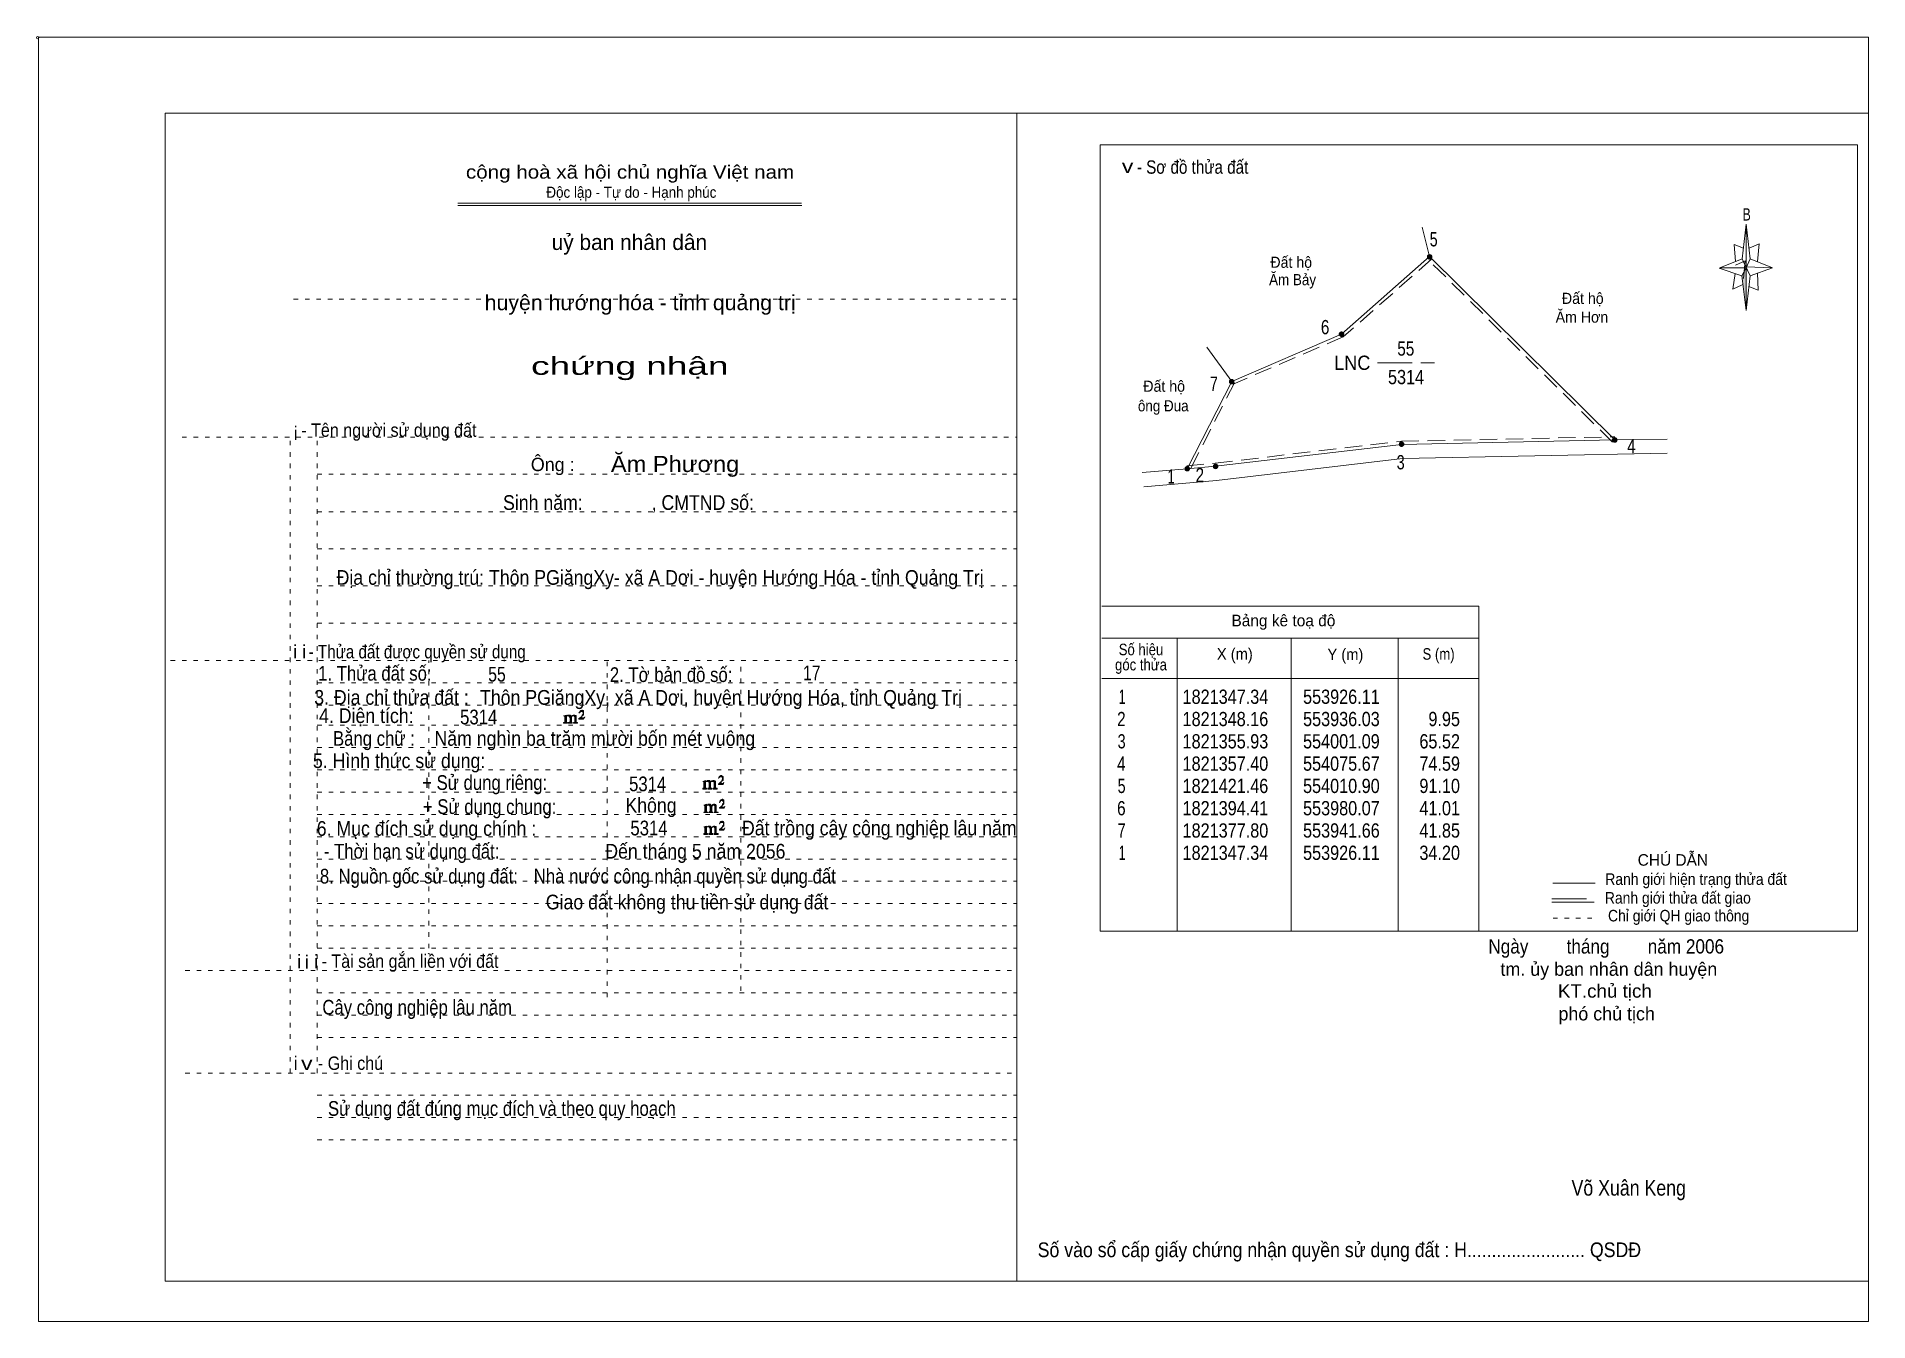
# Model space of a CAD drawing. Header units: centimetres. Extents: x -1.6 to 39.5, y -3.3 to 25.5.
import ezdxf
from ezdxf.enums import TextEntityAlignment as Align

# ---------------------------------------------------------------- set-up
doc = ezdxf.new("R2010")
doc.units = ezdxf.units.CM
doc.header["$LTSCALE"] = 0.13
for name, pattern in [('DOTTED', [1.5, 0.3, -1.2]), ('LONG_DASHED', [7.5, 6, -1.5]), ('MEDIUM_DASHED', [4.5, 3, -1.5])]:
    doc.linetypes.add(name, pattern=pattern)
for name, color, linetype, lineweight in [('1', 7, 'DOTTED', 13), ('10', 7, 'Continuous', 13), ('32', 7, 'LONG_DASHED', 13), ('33', 7, 'LONG_DASHED', 13), ('4', 7, 'Continuous', 13), ('5', 7, 'Continuous', 13), ('50', 7, 'Continuous', 13)]:
    doc.layers.add(name, color=color, linetype=linetype, lineweight=lineweight)
doc.layers.add('30', color=7, linetype='Continuous')

msp = doc.modelspace()

# ---------------------------------------------------------------- hatches: boundary and pattern name
at = {"layer": '32'}
for points in [[(29.719, 20.555, 1), (29.619, 20.555, 1)], [(27.743, 18.821, 1), (27.643, 18.821, 1)], [(25.28, 17.756, 1), (25.18, 17.756, 1)], [(33.872, 16.448, 1), (33.772, 16.448, 1)], [(29.09, 16.354, 1), (28.99, 16.354, 1)], [(24.283, 15.803, 1), (24.183, 15.803, 1)], [(24.919, 15.855, 1), (24.819, 15.855, 1)]]:
    msp.add_hatch(color=256, dxfattribs=at).paths.add_polyline_path(points)
at = {"layer": '5'}
msp.add_hatch(color=256, dxfattribs=at).paths.add_polyline_path([(36.77, 20.31), (36.77, 19.35), (36.67, 20.13)])
at = {"layer": '50'}
for points in [[(10.27, 10.13), (10.27, 10.12), (10.27, 10.11), (10.25, 10.11), (10.24, 10.11), (10.24, 10.1), (10.33, 10.1), (10.33, 10.11), (10.32, 10.11), (10.31, 10.11), (10.31, 10.12), (10.31, 10.13), (10.31, 10.24), (10.31, 10.25), (10.32, 10.26), (10.34, 10.26), (10.35, 10.26), (10.36, 10.26), (10.37, 10.25), (10.39, 10.22), (10.39, 10.13), (10.37, 10.12), (10.37, 10.11), (10.36, 10.11), (10.35, 10.11), (10.35, 10.1), (10.44, 10.1), (10.44, 10.11), (10.43, 10.11), (10.42, 10.11), (10.42, 10.12), (10.42, 10.13), (10.42, 10.24), (10.44, 10.26), (10.45, 10.26), (10.46, 10.26), (10.49, 10.26), (10.49, 10.25), (10.5, 10.24), (10.5, 10.22), (10.5, 10.13), (10.5, 10.12), (10.49, 10.11), (10.49, 10.11), (10.47, 10.11), (10.47, 10.1), (10.56, 10.1), (10.56, 10.11), (10.55, 10.11), (10.54, 10.11), (10.53, 10.12), (10.53, 10.13), (10.53, 10.2), (10.53, 10.25), (10.53, 10.26), (10.52, 10.27), (10.5, 10.28), (10.47, 10.28), (10.46, 10.28), (10.44, 10.27), (10.41, 10.25), (10.41, 10.26), (10.4, 10.28), (10.39, 10.28), (10.37, 10.28), (10.35, 10.28), (10.34, 10.28), (10.32, 10.26), (10.31, 10.26), (10.31, 10.25), (10.31, 10.25), (10.31, 10.26), (10.31, 10.28), (10.24, 10.26), (10.24, 10.26), (10.25, 10.26), (10.27, 10.25), (10.27, 10.24), (10.27, 10.23)], [(10.69, 10.19), (10.72, 10.24), (10.72, 10.24), (10.71, 10.22), (10.69, 10.22), (10.68, 10.22), (10.63, 10.22), (10.66, 10.26), (10.67, 10.27), (10.69, 10.28), (10.69, 10.3), (10.69, 10.32), (10.69, 10.34), (10.69, 10.35), (10.69, 10.37), (10.68, 10.38), (10.67, 10.38), (10.66, 10.39), (10.65, 10.39), (10.63, 10.38), (10.63, 10.38), (10.62, 10.37), (10.61, 10.35), (10.59, 10.33), (10.61, 10.33), (10.61, 10.35), (10.62, 10.35), (10.63, 10.36), (10.65, 10.36), (10.66, 10.36), (10.67, 10.35), (10.68, 10.35), (10.68, 10.32), (10.68, 10.3), (10.66, 10.28), (10.66, 10.26), (10.65, 10.25), (10.59, 10.2), (10.59, 10.19)], [(13.39, 8.66), (13.39, 8.65), (13.39, 8.64), (13.38, 8.64), (13.37, 8.64), (13.37, 8.62), (13.45, 8.62), (13.45, 8.64), (13.44, 8.64), (13.43, 8.64), (13.43, 8.65), (13.43, 8.66), (13.43, 8.77), (13.43, 8.78), (13.44, 8.79), (13.47, 8.79), (13.48, 8.79), (13.49, 8.79), (13.5, 8.78), (13.51, 8.74), (13.51, 8.66), (13.5, 8.65), (13.5, 8.64), (13.49, 8.64), (13.48, 8.64), (13.48, 8.62), (13.57, 8.62), (13.57, 8.64), (13.55, 8.64), (13.54, 8.64), (13.54, 8.65), (13.54, 8.66), (13.54, 8.77), (13.57, 8.79), (13.58, 8.79), (13.59, 8.79), (13.61, 8.79), (13.61, 8.78), (13.62, 8.77), (13.62, 8.74), (13.62, 8.66), (13.62, 8.65), (13.61, 8.64), (13.61, 8.64), (13.6, 8.64), (13.6, 8.62), (13.69, 8.62), (13.69, 8.64), (13.67, 8.64), (13.66, 8.64), (13.65, 8.65), (13.65, 8.66), (13.65, 8.73), (13.65, 8.78), (13.65, 8.79), (13.64, 8.8), (13.62, 8.81), (13.6, 8.81), (13.59, 8.81), (13.57, 8.8), (13.53, 8.78), (13.53, 8.79), (13.52, 8.81), (13.51, 8.81), (13.5, 8.81), (13.48, 8.81), (13.47, 8.81), (13.44, 8.79), (13.43, 8.79), (13.43, 8.78), (13.43, 8.78), (13.43, 8.79), (13.43, 8.81), (13.37, 8.79), (13.37, 8.79), (13.38, 8.79), (13.39, 8.78), (13.39, 8.77), (13.39, 8.76)], [(13.82, 8.72), (13.84, 8.77), (13.84, 8.77), (13.83, 8.74), (13.82, 8.74), (13.81, 8.74), (13.75, 8.74), (13.79, 8.79), (13.8, 8.8), (13.82, 8.81), (13.82, 8.83), (13.82, 8.84), (13.82, 8.87), (13.82, 8.88), (13.82, 8.9), (13.81, 8.91), (13.8, 8.91), (13.79, 8.92), (13.77, 8.92), (13.75, 8.91), (13.75, 8.91), (13.74, 8.9), (13.73, 8.88), (13.72, 8.86), (13.73, 8.86), (13.73, 8.88), (13.74, 8.88), (13.75, 8.89), (13.77, 8.89), (13.79, 8.89), (13.8, 8.88), (13.81, 8.88), (13.81, 8.84), (13.81, 8.83), (13.79, 8.81), (13.79, 8.79), (13.77, 8.78), (13.72, 8.73), (13.72, 8.72)], [(13.41, 8.12), (13.41, 8.11), (13.41, 8.1), (13.4, 8.1), (13.39, 8.1), (13.39, 8.09), (13.48, 8.09), (13.48, 8.1), (13.47, 8.1), (13.45, 8.1), (13.45, 8.11), (13.45, 8.12), (13.45, 8.23), (13.45, 8.24), (13.47, 8.26), (13.49, 8.26), (13.5, 8.26), (13.51, 8.26), (13.52, 8.24), (13.53, 8.21), (13.53, 8.12), (13.52, 8.11), (13.52, 8.1), (13.51, 8.1), (13.5, 8.1), (13.5, 8.09), (13.59, 8.09), (13.59, 8.1), (13.58, 8.1), (13.57, 8.1), (13.57, 8.11), (13.57, 8.12), (13.57, 8.23), (13.59, 8.26), (13.6, 8.26), (13.61, 8.26), (13.63, 8.26), (13.63, 8.24), (13.64, 8.23), (13.64, 8.21), (13.64, 8.12), (13.64, 8.11), (13.63, 8.1), (13.63, 8.1), (13.62, 8.1), (13.62, 8.09), (13.71, 8.09), (13.71, 8.1), (13.7, 8.1), (13.69, 8.1), (13.67, 8.11), (13.67, 8.12), (13.67, 8.2), (13.67, 8.24), (13.67, 8.26), (13.66, 8.27), (13.64, 8.28), (13.62, 8.28), (13.61, 8.28), (13.59, 8.27), (13.55, 8.24), (13.55, 8.26), (13.54, 8.28), (13.53, 8.28), (13.52, 8.28), (13.5, 8.28), (13.49, 8.28), (13.47, 8.26), (13.45, 8.26), (13.45, 8.24), (13.45, 8.24), (13.45, 8.26), (13.45, 8.28), (13.39, 8.26), (13.39, 8.26), (13.4, 8.26), (13.41, 8.24), (13.41, 8.23), (13.41, 8.22)], [(13.84, 8.19), (13.86, 8.23), (13.86, 8.23), (13.85, 8.21), (13.84, 8.21), (13.83, 8.21), (13.77, 8.21), (13.81, 8.26), (13.82, 8.27), (13.84, 8.28), (13.84, 8.3), (13.84, 8.31), (13.84, 8.33), (13.84, 8.34), (13.84, 8.37), (13.83, 8.38), (13.82, 8.38), (13.81, 8.39), (13.8, 8.39), (13.77, 8.38), (13.77, 8.38), (13.76, 8.37), (13.75, 8.34), (13.74, 8.32), (13.75, 8.32), (13.75, 8.34), (13.76, 8.34), (13.77, 8.36), (13.8, 8.36), (13.81, 8.36), (13.82, 8.34), (13.83, 8.34), (13.83, 8.31), (13.83, 8.3), (13.81, 8.28), (13.81, 8.26), (13.8, 8.24), (13.74, 8.2), (13.74, 8.19)], [(13.84, 7.7), (13.86, 7.75), (13.86, 7.75), (13.85, 7.72), (13.84, 7.72), (13.83, 7.72), (13.77, 7.72), (13.81, 7.77), (13.82, 7.78), (13.84, 7.79), (13.84, 7.81), (13.84, 7.82), (13.84, 7.85), (13.84, 7.86), (13.84, 7.88), (13.83, 7.89), (13.82, 7.89), (13.81, 7.9), (13.79, 7.9), (13.77, 7.89), (13.77, 7.89), (13.76, 7.88), (13.75, 7.86), (13.74, 7.84), (13.75, 7.84), (13.75, 7.86), (13.76, 7.86), (13.77, 7.87), (13.79, 7.87), (13.81, 7.87), (13.82, 7.86), (13.83, 7.86), (13.83, 7.82), (13.83, 7.81), (13.81, 7.79), (13.81, 7.77), (13.79, 7.76), (13.74, 7.71), (13.74, 7.7)], [(13.41, 7.64), (13.41, 7.63), (13.41, 7.62), (13.4, 7.62), (13.39, 7.62), (13.39, 7.6), (13.47, 7.6), (13.47, 7.62), (13.46, 7.62), (13.45, 7.62), (13.45, 7.63), (13.45, 7.64), (13.45, 7.75), (13.45, 7.76), (13.46, 7.77), (13.49, 7.77), (13.5, 7.77), (13.51, 7.77), (13.52, 7.76), (13.53, 7.72), (13.53, 7.64), (13.52, 7.63), (13.52, 7.62), (13.51, 7.62), (13.5, 7.62), (13.5, 7.6), (13.59, 7.6), (13.59, 7.62), (13.57, 7.62), (13.56, 7.62), (13.56, 7.63), (13.56, 7.64), (13.56, 7.75), (13.59, 7.77), (13.6, 7.77), (13.61, 7.77), (13.63, 7.77), (13.63, 7.76), (13.64, 7.75), (13.64, 7.72), (13.64, 7.64), (13.64, 7.63), (13.63, 7.62), (13.63, 7.62), (13.62, 7.62), (13.62, 7.6), (13.71, 7.6), (13.71, 7.62), (13.69, 7.62), (13.68, 7.62), (13.67, 7.63), (13.67, 7.64), (13.67, 7.71), (13.67, 7.76), (13.67, 7.77), (13.66, 7.78), (13.64, 7.79), (13.62, 7.79), (13.61, 7.79), (13.59, 7.78), (13.55, 7.76), (13.55, 7.77), (13.54, 7.79), (13.53, 7.79), (13.52, 7.79), (13.5, 7.79), (13.49, 7.79), (13.46, 7.77), (13.45, 7.77), (13.45, 7.76), (13.45, 7.76), (13.45, 7.77), (13.45, 7.79), (13.39, 7.77), (13.39, 7.77), (13.4, 7.77), (13.41, 7.76), (13.41, 7.75), (13.41, 7.74)]]:
    msp.add_hatch(color=256, dxfattribs=at).paths.add_polyline_path(points)

# ---------------------------------------------------------------- linework, layer by layer
at = {"layer": '1', "linetype": 'Continuous'}
for p, q in [((1.31, -2.42), (1.31, 23.78)), ((1.31, 23.78), (39.51, 23.78)), ((20.41, -2.42), (20.41, 23.78)), ((39.51, -2.42), (39.51, 23.78)), ((7.87, 21.76), (15.58, 21.76)), ((7.87, 21.71), (15.59, 21.71)), ((36.67, 20.13), (36.16, 20.3)), ((1.31, -2.42), (39.51, -2.42))]:
    msp.add_line(p, q, dxfattribs=at)
at = {"layer": '1'}
for p, q in [((4.19, 19.61), (20.41, 19.61)), ((1.69, 16.51), (20.41, 16.51)), ((4.11, 2.25), (4.11, 16.51)), ((4.72, 2.25), (4.72, 16.51)), ((4.72, 15.68), (20.41, 15.68)), ((4.72, 14.84), (20.41, 14.84)), ((4.72, 14.01), (20.41, 14.01)), ((4.72, 13.18), (20.41, 13.18)), ((4.72, 12.34), (20.41, 12.34)), ((1.43, 11.5), (20.41, 11.5)), ((7.22, 5.05), (7.22, 11.5)), ((11.22, 3.95), (11.22, 11.5)), ((14.22, 4.09), (14.22, 11.5)), ((4.72, 11), (20.41, 11)), ((4.72, 10.5), (20.41, 10.5)), ((4.72, 10.05), (20.41, 10.05)), ((4.72, 9.55), (20.41, 9.55)), ((4.72, 9.05), (20.41, 9.05)), ((4.72, 8.55), (20.41, 8.55)), ((4.72, 8.05), (20.41, 8.05)), ((4.72, 7.55), (20.41, 7.55)), ((4.72, 7.05), (20.41, 7.05)), ((4.72, 6.55), (20.41, 6.55)), ((4.72, 6.05), (20.41, 6.05)), ((4.72, 5.55), (20.41, 5.55)), ((4.72, 5.05), (20.41, 5.05)), ((1.76, 4.55), (20.41, 4.55)), ((4.72, 4.05), (20.41, 4.05)), ((4.72, 3.55), (20.41, 3.55)), ((4.72, 3.05), (20.41, 3.05)), ((1.76, 2.25), (20.41, 2.25)), ((4.72, 1.75), (20.41, 1.75)), ((4.72, 1.25), (20.41, 1.25)), ((4.72, 0.75), (20.41, 0.75))]:
    msp.add_line(p, q, dxfattribs=at)
at = {"layer": '1', "linetype": 'Continuous'}
msp.add_lwpolyline([(-1.53, -3.32), (39.51, -3.32), (39.51, 25.48), (-1.53, 25.48)], close=True, dxfattribs=at)
msp.add_lwpolyline([(36.68, 19.93), (36.47, 19.83), (36.52, 20.18)], dxfattribs=at)
at = {"layer": '10'}
for p, q in [((29.5, 21.22), (29.67, 20.56)), ((25.23, 17.76), (24.67, 18.53)), ((25.23, 17.76), (24.23, 15.8)), ((33.82, 16.45), (35, 16.47)), ((24.23, 15.8), (23.22, 15.72)), ((23.26, 15.4), (24.89, 15.54))]:
    msp.add_line(p, q, dxfattribs=at)
at = {"layer": '10', "linetype": 'MEDIUM_DASHED'}
for p, q in [((33.77, 16.4), (29.62, 20.51)), ((25.29, 17.73), (24.29, 15.77))]:
    msp.add_line(p, q, dxfattribs=at)
at = {"layer": '10'}
for points in [[(24.23, 15.8), (24.87, 15.86), (29.04, 16.35), (33.82, 16.45), (29.67, 20.56)], [(29.67, 20.56), (27.69, 18.82), (25.23, 17.76)], [(24.89, 15.54), (29.06, 16.03), (35, 16.15)]]:
    msp.add_lwpolyline(points, dxfattribs=at)
at = {"layer": '10', "linetype": 'MEDIUM_DASHED'}
for points in [[(29.72, 20.51), (27.73, 18.76), (25.26, 17.7)], [(24.22, 15.87), (24.86, 15.93), (29.04, 16.42), (33.82, 16.52)]]:
    msp.add_lwpolyline(points, dxfattribs=at)
at = {"layer": '32'}
for centre in [(29.669, 20.555), (27.693, 18.821), (25.23, 17.756), (33.822, 16.448), (29.04, 16.354), (24.233, 15.803), (24.869, 15.855)]:
    msp.add_circle(centre, 0.05, dxfattribs=at)
at = {"layer": '33'}
msp.add_line((28.5, 18.18), (29.78, 18.18), dxfattribs=at)
at = {"layer": '4'}
for p, q in [((22.32, 12.72), (30.77, 12.72)), ((30.77, 5.43), (30.77, 12.72)), ((22.32, 12), (30.77, 12)), ((24.01, 5.43), (24.01, 12)), ((26.56, 5.43), (26.56, 12)), ((28.96, 12), (28.96, 5.43)), ((22.32, 11.1), (30.77, 11.1)), ((32.43, 6.51), (33.38, 6.51)), ((32.41, 6.08), (33.36, 6.08))]:
    msp.add_line(p, q, dxfattribs=at)
at = {"layer": '4', "linetype": 'LONG_DASHED'}
msp.add_line((32.41, 6.16), (33.36, 6.16), dxfattribs=at)
at = {"layer": '4', "linetype": 'DOTTED'}
msp.add_line((32.44, 5.72), (33.43, 5.72), dxfattribs=at)
at = {"layer": '4'}
msp.add_lwpolyline([(22.28, 23.07), (39.27, 23.07), (39.27, 5.43), (22.28, 5.43)], close=True, dxfattribs=at)
msp.add_circle((-1.55, 25.47), 0.025, dxfattribs=at)
at = {"layer": '5'}
for p, q in [((36.68, 20.51), (36.77, 21.29)), ((36.86, 20.51), (37.36, 20.31)), ((37.02, 20.19), (37.04, 19.81)), ((36.86, 20.13), (36.77, 19.35)), ((37.04, 19.81), (36.83, 19.89))]:
    msp.add_line(p, q, dxfattribs=at)
for points in [[(36.77, 21.29), (36.86, 20.51), (36.77, 20.31)], [(36.77, 20.31), (36.18, 20.31), (36.68, 20.51), (36.86, 20.13), (37.36, 20.31), (36.77, 20.33)], [(36.77, 20.31), (36.77, 19.35), (36.67, 20.13)]]:
    msp.add_lwpolyline(points, close=True, dxfattribs=at)
for points in [[(36.71, 20.75), (36.5, 20.83), (36.53, 20.45)], [(36.84, 20.75), (37.06, 20.85), (37.02, 20.45)], [(36.77, 20.31), (36.68, 20.51), (36.18, 20.31)], [(36.53, 20.37), (36.75, 20.47), (36.71, 20.07)], [(36.77, 20.31), (36.86, 20.13), (37.36, 20.31)]]:
    msp.add_lwpolyline(points, dxfattribs=at)
at = {"layer": '50'}
for points in [[(10.27, 10.13), (10.27, 10.12), (10.27, 10.11), (10.25, 10.11), (10.24, 10.11), (10.24, 10.1), (10.33, 10.1), (10.33, 10.11), (10.32, 10.11), (10.31, 10.11), (10.31, 10.12), (10.31, 10.13), (10.31, 10.24), (10.31, 10.25), (10.32, 10.26), (10.34, 10.26), (10.35, 10.26), (10.36, 10.26), (10.37, 10.25), (10.39, 10.22), (10.39, 10.13), (10.37, 10.12), (10.37, 10.11), (10.36, 10.11), (10.35, 10.11), (10.35, 10.1), (10.44, 10.1), (10.44, 10.11), (10.43, 10.11), (10.42, 10.11), (10.42, 10.12), (10.42, 10.13), (10.42, 10.24), (10.44, 10.26), (10.45, 10.26), (10.46, 10.26), (10.49, 10.26), (10.49, 10.25), (10.5, 10.24), (10.5, 10.22), (10.5, 10.13), (10.5, 10.12), (10.49, 10.11), (10.49, 10.11), (10.47, 10.11), (10.47, 10.1), (10.56, 10.1), (10.56, 10.11), (10.55, 10.11), (10.54, 10.11), (10.53, 10.12), (10.53, 10.13), (10.53, 10.2), (10.53, 10.25), (10.53, 10.26), (10.52, 10.27), (10.5, 10.28), (10.47, 10.28), (10.46, 10.28), (10.44, 10.27), (10.41, 10.25), (10.41, 10.26), (10.4, 10.28), (10.39, 10.28), (10.37, 10.28), (10.35, 10.28), (10.34, 10.28), (10.32, 10.26), (10.31, 10.26), (10.31, 10.25), (10.31, 10.25), (10.31, 10.26), (10.31, 10.28), (10.24, 10.26), (10.24, 10.26), (10.25, 10.26), (10.27, 10.25), (10.27, 10.24), (10.27, 10.23)], [(10.69, 10.19), (10.72, 10.24), (10.72, 10.24), (10.71, 10.22), (10.69, 10.22), (10.68, 10.22), (10.63, 10.22), (10.66, 10.26), (10.67, 10.27), (10.69, 10.28), (10.69, 10.3), (10.69, 10.32), (10.69, 10.34), (10.69, 10.35), (10.69, 10.37), (10.68, 10.38), (10.67, 10.38), (10.66, 10.39), (10.65, 10.39), (10.63, 10.38), (10.63, 10.38), (10.62, 10.37), (10.61, 10.35), (10.59, 10.33), (10.61, 10.33), (10.61, 10.35), (10.62, 10.35), (10.63, 10.36), (10.65, 10.36), (10.66, 10.36), (10.67, 10.35), (10.68, 10.35), (10.68, 10.32), (10.68, 10.3), (10.66, 10.28), (10.66, 10.26), (10.65, 10.25), (10.59, 10.2), (10.59, 10.19)], [(13.39, 8.66), (13.39, 8.65), (13.39, 8.64), (13.38, 8.64), (13.37, 8.64), (13.37, 8.62), (13.45, 8.62), (13.45, 8.64), (13.44, 8.64), (13.43, 8.64), (13.43, 8.65), (13.43, 8.66), (13.43, 8.77), (13.43, 8.78), (13.44, 8.79), (13.47, 8.79), (13.48, 8.79), (13.49, 8.79), (13.5, 8.78), (13.51, 8.74), (13.51, 8.66), (13.5, 8.65), (13.5, 8.64), (13.49, 8.64), (13.48, 8.64), (13.48, 8.62), (13.57, 8.62), (13.57, 8.64), (13.55, 8.64), (13.54, 8.64), (13.54, 8.65), (13.54, 8.66), (13.54, 8.77), (13.57, 8.79), (13.58, 8.79), (13.59, 8.79), (13.61, 8.79), (13.61, 8.78), (13.62, 8.77), (13.62, 8.74), (13.62, 8.66), (13.62, 8.65), (13.61, 8.64), (13.61, 8.64), (13.6, 8.64), (13.6, 8.62), (13.69, 8.62), (13.69, 8.64), (13.67, 8.64), (13.66, 8.64), (13.65, 8.65), (13.65, 8.66), (13.65, 8.73), (13.65, 8.78), (13.65, 8.79), (13.64, 8.8), (13.62, 8.81), (13.6, 8.81), (13.59, 8.81), (13.57, 8.8), (13.53, 8.78), (13.53, 8.79), (13.52, 8.81), (13.51, 8.81), (13.5, 8.81), (13.48, 8.81), (13.47, 8.81), (13.44, 8.79), (13.43, 8.79), (13.43, 8.78), (13.43, 8.78), (13.43, 8.79), (13.43, 8.81), (13.37, 8.79), (13.37, 8.79), (13.38, 8.79), (13.39, 8.78), (13.39, 8.77), (13.39, 8.76)], [(13.82, 8.72), (13.84, 8.77), (13.84, 8.77), (13.83, 8.74), (13.82, 8.74), (13.81, 8.74), (13.75, 8.74), (13.79, 8.79), (13.8, 8.8), (13.82, 8.81), (13.82, 8.83), (13.82, 8.84), (13.82, 8.87), (13.82, 8.88), (13.82, 8.9), (13.81, 8.91), (13.8, 8.91), (13.79, 8.92), (13.77, 8.92), (13.75, 8.91), (13.75, 8.91), (13.74, 8.9), (13.73, 8.88), (13.72, 8.86), (13.73, 8.86), (13.73, 8.88), (13.74, 8.88), (13.75, 8.89), (13.77, 8.89), (13.79, 8.89), (13.8, 8.88), (13.81, 8.88), (13.81, 8.84), (13.81, 8.83), (13.79, 8.81), (13.79, 8.79), (13.77, 8.78), (13.72, 8.73), (13.72, 8.72)], [(13.41, 8.12), (13.41, 8.11), (13.41, 8.1), (13.4, 8.1), (13.39, 8.1), (13.39, 8.09), (13.48, 8.09), (13.48, 8.1), (13.47, 8.1), (13.45, 8.1), (13.45, 8.11), (13.45, 8.12), (13.45, 8.23), (13.45, 8.24), (13.47, 8.26), (13.49, 8.26), (13.5, 8.26), (13.51, 8.26), (13.52, 8.24), (13.53, 8.21), (13.53, 8.12), (13.52, 8.11), (13.52, 8.1), (13.51, 8.1), (13.5, 8.1), (13.5, 8.09), (13.59, 8.09), (13.59, 8.1), (13.58, 8.1), (13.57, 8.1), (13.57, 8.11), (13.57, 8.12), (13.57, 8.23), (13.59, 8.26), (13.6, 8.26), (13.61, 8.26), (13.63, 8.26), (13.63, 8.24), (13.64, 8.23), (13.64, 8.21), (13.64, 8.12), (13.64, 8.11), (13.63, 8.1), (13.63, 8.1), (13.62, 8.1), (13.62, 8.09), (13.71, 8.09), (13.71, 8.1), (13.7, 8.1), (13.69, 8.1), (13.67, 8.11), (13.67, 8.12), (13.67, 8.2), (13.67, 8.24), (13.67, 8.26), (13.66, 8.27), (13.64, 8.28), (13.62, 8.28), (13.61, 8.28), (13.59, 8.27), (13.55, 8.24), (13.55, 8.26), (13.54, 8.28), (13.53, 8.28), (13.52, 8.28), (13.5, 8.28), (13.49, 8.28), (13.47, 8.26), (13.45, 8.26), (13.45, 8.24), (13.45, 8.24), (13.45, 8.26), (13.45, 8.28), (13.39, 8.26), (13.39, 8.26), (13.4, 8.26), (13.41, 8.24), (13.41, 8.23), (13.41, 8.22)], [(13.84, 8.19), (13.86, 8.23), (13.86, 8.23), (13.85, 8.21), (13.84, 8.21), (13.83, 8.21), (13.77, 8.21), (13.81, 8.26), (13.82, 8.27), (13.84, 8.28), (13.84, 8.3), (13.84, 8.31), (13.84, 8.33), (13.84, 8.34), (13.84, 8.37), (13.83, 8.38), (13.82, 8.38), (13.81, 8.39), (13.8, 8.39), (13.77, 8.38), (13.77, 8.38), (13.76, 8.37), (13.75, 8.34), (13.74, 8.32), (13.75, 8.32), (13.75, 8.34), (13.76, 8.34), (13.77, 8.36), (13.8, 8.36), (13.81, 8.36), (13.82, 8.34), (13.83, 8.34), (13.83, 8.31), (13.83, 8.3), (13.81, 8.28), (13.81, 8.26), (13.8, 8.24), (13.74, 8.2), (13.74, 8.19)], [(13.84, 7.7), (13.86, 7.75), (13.86, 7.75), (13.85, 7.72), (13.84, 7.72), (13.83, 7.72), (13.77, 7.72), (13.81, 7.77), (13.82, 7.78), (13.84, 7.79), (13.84, 7.81), (13.84, 7.82), (13.84, 7.85), (13.84, 7.86), (13.84, 7.88), (13.83, 7.89), (13.82, 7.89), (13.81, 7.9), (13.79, 7.9), (13.77, 7.89), (13.77, 7.89), (13.76, 7.88), (13.75, 7.86), (13.74, 7.84), (13.75, 7.84), (13.75, 7.86), (13.76, 7.86), (13.77, 7.87), (13.79, 7.87), (13.81, 7.87), (13.82, 7.86), (13.83, 7.86), (13.83, 7.82), (13.83, 7.81), (13.81, 7.79), (13.81, 7.77), (13.79, 7.76), (13.74, 7.71), (13.74, 7.7)], [(13.41, 7.64), (13.41, 7.63), (13.41, 7.62), (13.4, 7.62), (13.39, 7.62), (13.39, 7.6), (13.47, 7.6), (13.47, 7.62), (13.46, 7.62), (13.45, 7.62), (13.45, 7.63), (13.45, 7.64), (13.45, 7.75), (13.45, 7.76), (13.46, 7.77), (13.49, 7.77), (13.5, 7.77), (13.51, 7.77), (13.52, 7.76), (13.53, 7.72), (13.53, 7.64), (13.52, 7.63), (13.52, 7.62), (13.51, 7.62), (13.5, 7.62), (13.5, 7.6), (13.59, 7.6), (13.59, 7.62), (13.57, 7.62), (13.56, 7.62), (13.56, 7.63), (13.56, 7.64), (13.56, 7.75), (13.59, 7.77), (13.6, 7.77), (13.61, 7.77), (13.63, 7.77), (13.63, 7.76), (13.64, 7.75), (13.64, 7.72), (13.64, 7.64), (13.64, 7.63), (13.63, 7.62), (13.63, 7.62), (13.62, 7.62), (13.62, 7.6), (13.71, 7.6), (13.71, 7.62), (13.69, 7.62), (13.68, 7.62), (13.67, 7.63), (13.67, 7.64), (13.67, 7.71), (13.67, 7.76), (13.67, 7.77), (13.66, 7.78), (13.64, 7.79), (13.62, 7.79), (13.61, 7.79), (13.59, 7.78), (13.55, 7.76), (13.55, 7.77), (13.54, 7.79), (13.53, 7.79), (13.52, 7.79), (13.5, 7.79), (13.49, 7.79), (13.46, 7.77), (13.45, 7.77), (13.45, 7.76), (13.45, 7.76), (13.45, 7.77), (13.45, 7.79), (13.39, 7.77), (13.39, 7.77), (13.4, 7.77), (13.41, 7.76), (13.41, 7.75), (13.41, 7.74)]]:
    msp.add_lwpolyline(points, close=True, dxfattribs=at)

# ---------------------------------------------------------------- texts
at = {"layer": '1'}
for s, height, width, p in [('cộng hoà xã hội chủ nghĩa Việt nam', 0.3, 1.15, (11.735, 22.31)), ('v', 0.3, 1.3, (22.895, 22.44)), ('- Sơ đồ thửa đất ', 0.3, 0.85, (24.4, 22.42)), ('Độc lập - Tự do - Hạnh phúc', 0.25, 0.9, (11.765, 21.88)), ('chứng nhận', 0.4, 1.55, (11.73, 17.91)), ('- Tên người sử dụng đất', 0.3, 0.9, (6.325, 16.52)), ('- Thửa đất được quyền sử dụng', 0.3, 0.85, (6.96, 11.55)), ('- Tài sản gắn liền với đất ', 0.3, 0.9, (6.85, 4.61)), ('v', 0.3, 1.3, (4.485, 2.32)), ('- Ghi chú', 0.3, 0.9, (5.465, 2.32))]:
    msp.add_text(s, height=height, dxfattribs=dict(at, width=width)).set_placement(p, align=Align.CENTER)
for s, height, p in [('uỷ ban nhân dân', 0.35, (11.72, 20.71)), ('i', 0.3, (4.235, 16.45)), ('i', 0.3, (4.225, 11.55)), ('i', 0.3, (4.425, 11.55)), ('i', 0.3, (4.315, 4.6)), ('i', 0.3, (4.485, 4.59)), ('i', 0.3, (4.695, 4.6)), ('i', 0.3, (4.235, 2.32))]:
    msp.add_text(s, height=height, dxfattribs=at).set_placement(p, align=Align.CENTER)
at = {"layer": '10'}
for s, height, width, p in [('Đất hộ', 0.25, 0.95, (26.565, 20.31)), ('Ăm Bảy', 0.25, 0.9, (26.595, 19.92)), ('Đất hộ', 0.25, 0.95, (33.105, 19.5)), ('Ăm Hơn', 0.25, 0.95, (33.085, 19.08)), ('Đất hộ', 0.25, 0.95, (23.715, 17.53)), ('ông Đua', 0.25, 0.9, (23.695, 17.09)), ('Võ Xuân Keng', 0.35, 0.85, (34.135, -0.5))]:
    msp.add_text(s, height=height, dxfattribs=dict(at, width=width)).set_placement(p, align=Align.CENTER)
at = {"layer": '30'}
for s, width, p in [('1', 0.65, (22.85, 10.53)), ('1821347.34', 0.85, (26.05, 10.53)), ('553926.11', 0.85, (28.55, 10.53)), ('553926.11', 0.85, (28.55, 10.53)), ('2', 0.8, (22.85, 10.03)), ('1821348.16', 0.85, (26.05, 10.03)), ('553936.03', 0.85, (28.55, 10.03)), ('9.95', 0.85, (30.35, 10.03)), ('3', 0.75, (22.85, 9.53)), ('1821355.93', 0.85, (26.05, 9.53)), ('554001.09', 0.85, (28.55, 9.53)), ('65.52', 0.85, (30.35, 9.53)), ('4', 0.8, (22.85, 9.03)), ('1821357.40', 0.85, (26.05, 9.03)), ('554075.67', 0.85, (28.55, 9.03)), ('74.59', 0.85, (30.35, 9.03)), ('5', 0.75, (22.85, 8.53)), ('1821421.46', 0.85, (26.05, 8.53)), ('554010.90', 0.85, (28.55, 8.53)), ('91.10', 0.85, (30.35, 8.53)), ('6', 0.8, (22.85, 8.03)), ('1821394.41', 0.85, (26.05, 8.03)), ('553980.07', 0.85, (28.55, 8.03)), ('41.01', 0.85, (30.35, 8.03)), ('7', 0.75, (22.85, 7.53)), ('1821377.80', 0.85, (26.05, 7.53)), ('553941.66', 0.85, (28.55, 7.53)), ('41.85', 0.85, (30.35, 7.53)), ('1', 0.65, (22.85, 7.03)), ('1821347.34', 0.85, (26.05, 7.03)), ('553926.11', 0.85, (28.55, 7.03)), ('34.20', 0.85, (30.35, 7.03))]:
    msp.add_text(s, height=0.32, dxfattribs=dict(at, width=width)).set_placement(p, align=Align.RIGHT)
at = {"layer": '32'}
for s, width, p in [('5', 0.75, (29.76, 20.79)), ('6', 0.8, (27.325, 18.82)), ('7', 0.75, (24.83, 17.55)), ('4', 0.8, (34.195, 16.15)), ('3', 0.75, (29.02, 15.79)), ('1', 0.65, (23.87, 15.47)), ('2', 0.8, (24.515, 15.5))]:
    msp.add_text(s, height=0.32, dxfattribs=dict(at, width=width)).set_placement(p, align=Align.CENTER)
at = {"layer": '33'}
for s, width, p in [('55', 0.8, (29.135, 18.34)), ('5314', 0.85, (29.14, 17.7))]:
    msp.add_text(s, height=0.32, dxfattribs=dict(at, width=width)).set_placement(p, align=Align.CENTER)
at = {"layer": '33', "width": 0.95}
msp.add_text('LNC', height=0.32, dxfattribs=at).set_placement((28.34, 18.02), align=Align.RIGHT)
at = {"layer": '4'}
for s, p in [('Bảng kê toạ độ', (26.39, 12.27)), ('CHÚ DẪN', (35.125, 6.9))]:
    msp.add_text(s, height=0.2591, dxfattribs=at).set_placement(p, align=Align.CENTER)
for s, width, p in [('góc thửa', 0.85, (23.195, 11.28)), ('Số hiệu', 0.85, (23.195, 11.62)), ('X (m)', 0.95, (25.3, 11.52)), ('Y (m)', 0.95, (27.78, 11.51)), ('S (m)', 0.85, (29.87, 11.52)), ('Ranh giới hiện trạng thửa đất', 0.9, (35.645, 6.47)), ('Ranh giới thửa đất giao ', 0.9, (35.28, 6.05)), ('Chỉ giới QH giao thông', 0.9, (35.255, 5.65))]:
    msp.add_text(s, height=0.2591, dxfattribs=dict(at, width=width)).set_placement(p, align=Align.CENTER)
at = {"layer": '5', "width": 0.75}
msp.add_text('B', height=0.276, dxfattribs=at).set_placement((36.78, 21.37), align=Align.CENTER)
at = {"layer": '50'}
for s, height, width, p in [('  huyện hướng hóa - tỉnh quảng trị', 0.34, 1.05, (11.83, 19.36)), ('Ăm Phương', 0.36, 1.1, (12.745, 15.73)), ('Sinh năm:              , CMTND số: ', 0.33, 0.9, (11.755, 14.88)), ('Địa chỉ thường trú: Thôn PGiăngXy- xã A Dơi - huyện Hướng Hóa - tỉnh Quảng Trị', 0.33, 0.9, (12.41, 13.2)), ('1. Thửa đất số:  ', 0.33, 0.85, (6.115, 11.05)), ('55', 0.33, 0.8, (8.75, 11.03)), ('2. Tờ bản đồ số:  ', 0.33, 0.85, (12.76, 11.02)), ('17', 0.33, 0.8, (15.81, 11.06)), ('3. Địa chỉ thửa đất : ', 0.33, 0.9, (6.44, 10.51)), ('Thôn PGiăngXy, xã A Dơi, huyện Hướng Hóa, tỉnh Quảng Trị', 0.33, 0.9, (13.775, 10.51)), ('4. Diện tích: ', 0.33, 0.9, (5.875, 10.1)), ('5314', 0.33, 0.85, (8.34, 10.07)), ('Bằng chữ :', 0.33, 0.85, (5.99, 9.59)), ('Năm nghìn ba trăm mười bốn mét vuông', 0.33, 0.9, (10.945, 9.59)), ('5. Hình thức sử dụng:', 0.33, 0.9, (6.555, 9.09)), ('+ Sử dụng riêng:', 0.33, 0.85, (8.475, 8.6)), ('5314', 0.33, 0.85, (12.13, 8.57)), ('+ Sử dụng chung:', 0.33, 0.85, (8.585, 8.06)), ('Không', 0.33, 0.9, (12.205, 8.09)), ('6. Mục đích sử dụng chính :', 0.33, 0.9, (7.17, 7.57)), ('5314', 0.33, 0.85, (12.16, 7.58)), ('Đất trồng cây công nghiệp lâu năm', 0.33, 0.9, (17.325, 7.58)), ('- Thời hạn sử dụng đất:', 0.33, 0.85, (6.835, 7.06)), ('Đến tháng 5 năm 2056', 0.33, 0.9, (13.2, 7.06)), ('8. Nguồn gốc sử dụng đất:', 0.33, 0.85, (7, 6.5)), ('Nhà nước công nhận quyền sử dụng đất ', 0.33, 0.85, (13.015, 6.5)), ('Giao đất không thu tiền sử dụng đất', 0.33, 0.9, (13.015, 5.92)), ('Ngày        tháng        năm 2006', 0.32, 0.9, (33.63, 4.93)), ('KT.chủ tịch', 0.3, 1.05, (33.6, 3.94)), ('Cây công nghiệp lâu năm', 0.33, 0.85, (6.96, 3.56)), ('Sử dụng đất đúng mục đích và theo quy hoạch', 0.33, 0.85, (8.86, 1.29)), ('Số vào sổ cấp giấy chứng nhận quyền sử dụng đất : H........................ QSDĐ', 0.33, 0.9, (27.645, -1.88))]:
    msp.add_text(s, height=height, dxfattribs=dict(at, width=width)).set_placement(p, align=Align.CENTER)
for s, p in [('Ông :', (10, 15.75)), ('tm. ủy ban nhân dân huyện ', (33.745, 4.43)), ('phó chủ tịch', (33.64, 3.43))]:
    msp.add_text(s, height=0.3, dxfattribs=at).set_placement(p, align=Align.CENTER)

doc.saveas('drawing.dxf')
